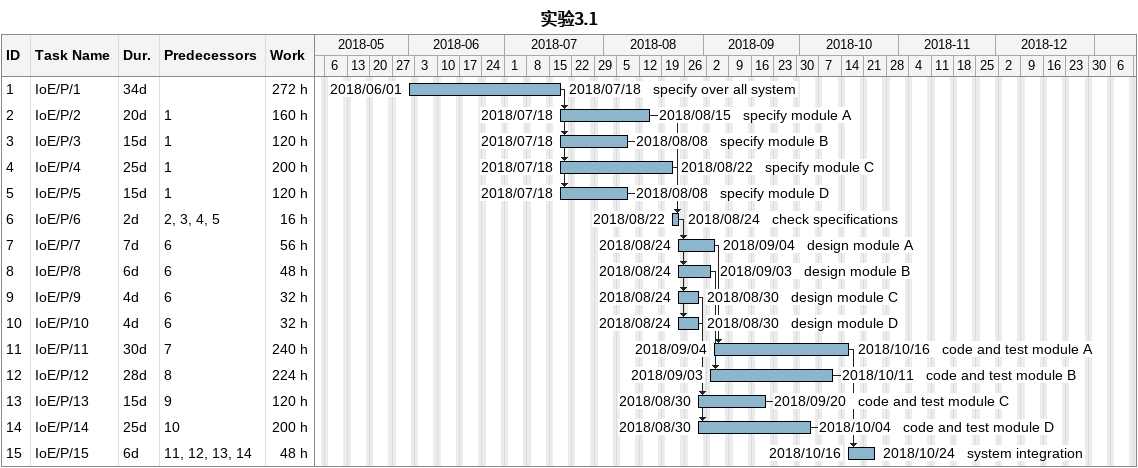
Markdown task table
实验3.1

| ID | Task | Duration | Start | Finish | Predecessors | Resources | Work (h) |
|---|---|---|---|---|---|---|---|
| 1 | IoE/P/1 | 34d | 2018-06-01 | 2018-07-18 |  | specify over all system | 272 |
| 2 | IoE/P/2 | 20d | 2018-07-18 | 2018-08-15 | 1 | specify module A | 160 |
| 3 | IoE/P/3 | 15d | 2018-07-18 | 2018-08-08 | 1 | specify module B | 120 |
| 4 | IoE/P/4 | 25d | 2018-07-18 | 2018-08-22 | 1 | specify module C | 200 |
| 5 | IoE/P/5 | 15d | 2018-07-18 | 2018-08-08 | 1 | specify module D | 120 |
| 6 | IoE/P/6 | 2d | 2018-08-22 | 2018-08-24 | 2, 3, 4, 5 | check specifications | 16 |
| 7 | IoE/P/7 | 7d | 2018-08-24 | 2018-09-04 | 6 | design module A | 56 |
| 8 | IoE/P/8 | 6d | 2018-08-24 | 2018-09-03 | 6 | design module B | 48 |
| 9 | IoE/P/9 | 4d | 2018-08-24 | 2018-08-30 | 6 | design module C | 32 |
| 10 | IoE/P/10 | 4d | 2018-08-24 | 2018-08-30 | 6 | design module D | 32 |
| 11 | IoE/P/11 | 30d | 2018-09-04 | 2018-10-16 | 7 | code and test module A | 240 |
| 12 | IoE/P/12 | 28d | 2018-09-03 | 2018-10-11 | 8 | code and test module B | 224 |
| 13 | IoE/P/13 | 15d | 2018-08-30 | 2018-09-20 | 9 | code and test module C | 120 |
| 14 | IoE/P/14 | 25d | 2018-08-30 | 2018-10-04 | 10 | code and test module D | 200 |
| 15 | IoE/P/15 | 6d | 2018-10-16 | 2018-10-24 | 11, 12, 13, 14 | system integration | 48 |
